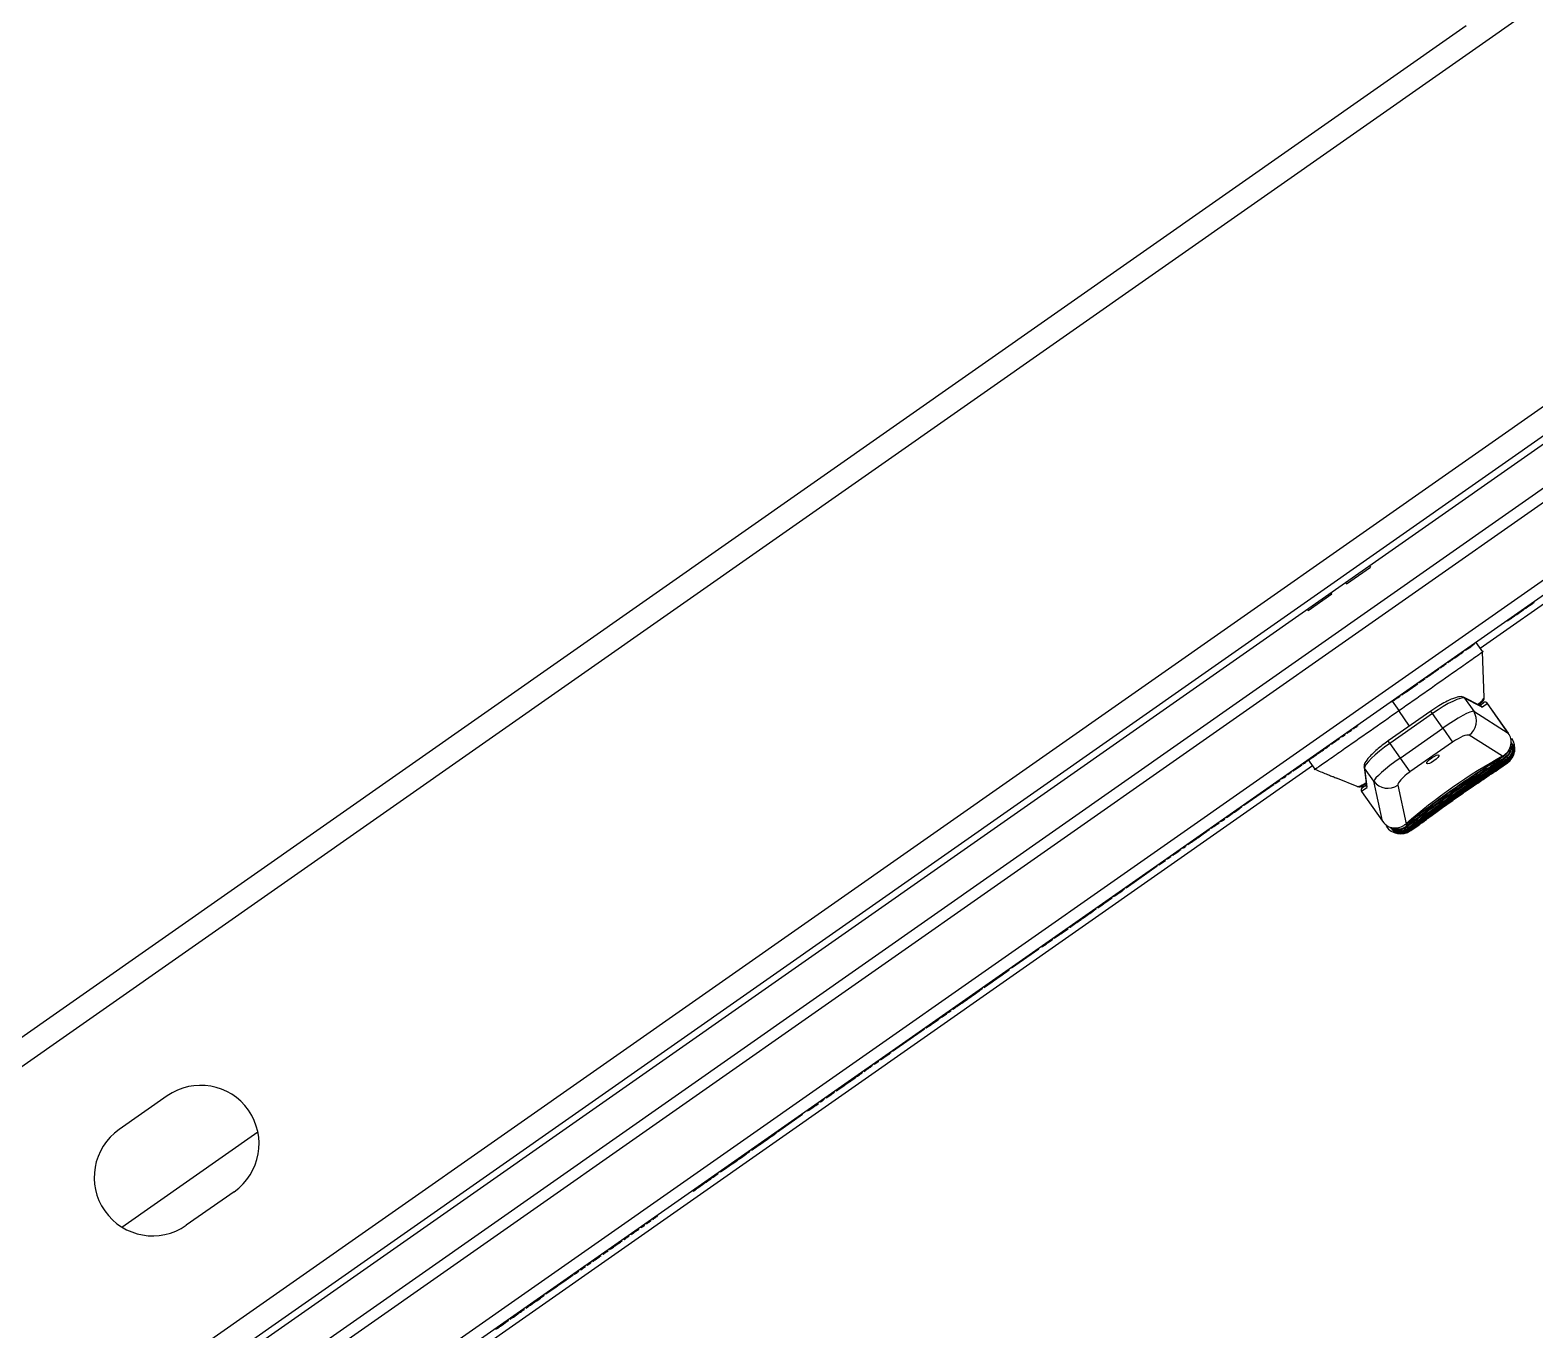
# Model space of a CAD drawing. Header units: millimetres. Extents: x 152904052 to 153933663, y 538271515 to 539240469.
# Drawn here: x 153340703.3 to 153340960.7, y 538937381.4 to 538937603.6 of the extents above; entities that cross this region are included whole.
import ezdxf

# ---------------------------------------------------------------- set-up
doc = ezdxf.new("R2010")
doc.units = ezdxf.units.MM
doc.layers.add('POWR', color=5, linetype='Continuous')

msp = doc.modelspace()

# ---------------------------------------------------------------- linework, layer by layer
at = {"layer": 'POWR', "color": 7}
for p, q in [((153340072.6, 538936985.83), (153341868.18, 538938243.11)), ((153340122.38, 538936951.35), (153341883.55, 538938184.54)), ((153340124.73, 538936947.99), (153341885.91, 538938181.18)), ((153340099.73, 538937009.84), (153340948.87, 538937604.41)), ((153340113.14, 538936930.91), (153341004.86, 538937555.29)), ((153340114.29, 538936929.27), (153341006.01, 538937553.66)), ((153341014.47, 538937546.28), (153340118.32, 538936918.79)), ((153340979.38, 538937544.96), (153340129.51, 538936949.88)), ((153341013.96, 538937543.35), (153340121.25, 538936918.27)), ((153340995.02, 538937528.56), (153340951.28, 538937497.93)), ((153340928.41, 538937508.97), (153340932.51, 538937511.84)), ((153340932.36, 538937512.04), (153340932.51, 538937511.84)), ((153340928.27, 538937509.17), (153340928.41, 538937508.97)), ((153340921.86, 538937504.38), (153340925.95, 538937507.25)), ((153340925.95, 538937507.25), (153340925.81, 538937507.45)), ((153340921.86, 538937504.38), (153340921.71, 538937504.58)), ((153340955.92, 538937502.6), (153340955.87, 538937502.68)), ((153340948.52, 538937497.41), (153340948.46, 538937497.49)), ((153340950.32, 538937498.67), (153340950.27, 538937498.76)), ((153340950.56, 538937498.96), (153340951.7, 538937497.32)), ((153340951.97, 538937489.52), (153340951.7, 538937497.32)), ((153340943.18, 538937493.67), (153340943.12, 538937493.76)), ((153340944.24, 538937494.41), (153340944.18, 538937494.49)), ((153340944.24, 538937494.4), (153340944.24, 538937494.41)), ((153340940.91, 538937492.08), (153340940.85, 538937492.16)), ((153340942.87, 538937487.21), (153340935.55, 538937482.09)), ((153340936.22, 538937488.92), (153340937.37, 538937487.28)), ((153340939.21, 538937484.65), (153340937.37, 538937487.28)), ((153340943.15, 538937486.81), (153340942.87, 538937487.21)), ((153340951.34, 538937488.08), (153340948.43, 538937489.58)), ((153340948.61, 538937489.42), (153340950.18, 538937487.17)), ((153340951.52, 538937487.92), (153340948.61, 538937489.42)), ((153340950.18, 538937487.17), (153340956.1, 538937483.45)), ((153340951.18, 538937488.16), (153340951.86, 538937488.64)), ((153340951.35, 538937488.07), (153340951.34, 538937488.08)), ((153340952.55, 538937488.52), (153340951.67, 538937487.9)), ((153340956.1, 538937483.45), (153340952.55, 538937488.52)), ((153340952.56, 538937488.52), (153340952.55, 538937488.52)), ((153340956.11, 538937483.45), (153340952.56, 538937488.52)), ((153340943.15, 538937486.81), (153340935.84, 538937481.69)), ((153340944.91, 538937484.29), (153340943.15, 538937486.81)), ((153340928.23, 538937483.2), (153340928.17, 538937483.29)), ((153340935.84, 538937481.69), (153340935.55, 538937482.09)), ((153340937.6, 538937479.17), (153340944.91, 538937484.29)), ((153340946.58, 538937481.91), (153340939.27, 538937476.79)), ((153340944.91, 538937484.29), (153340946.58, 538937481.91)), ((153340955.11, 538937479.49), (153340949.41, 538937483.07)), ((153340956.11, 538937483.45), (153340956.1, 538937483.45)), ((153340923.29, 538937479.75), (153340923.24, 538937479.83)), ((153340925.57, 538937481.34), (153340925.51, 538937481.42)), ((153340935.84, 538937481.69), (153340937.6, 538937479.17)), ((153340956.94, 538937479.93), (153340956.95, 538937479.95)), ((153340922.61, 538937477.86), (153340690.34, 538937315.22)), ((153340921.02, 538937478.16), (153340920.96, 538937478.24)), ((153340921.89, 538937478.88), (153340923.03, 538937477.25)), ((153340931.43, 538937477.68), (153340931.84, 538937474.43)), ((153340933.1, 538937475.2), (153340931.52, 538937477.46)), ((153340931.52, 538937477.46), (153340931.93, 538937474.21)), ((153340937.6, 538937479.17), (153340939.27, 538937476.79)), ((153340954.5, 538937477.34), (153340955.95, 538937478.35)), ((153340955.45, 538937479.07), (153340955.38, 538937479.18)), ((153340955.67, 538937478.76), (153340955.61, 538937478.84)), ((153340955.82, 538937478.54), (153340955.79, 538937478.59)), ((153340955.95, 538937478.35), (153340955.9, 538937478.43)), ((153340916.06, 538937474.68), (153340910.87, 538937471.05)), ((153340930.27, 538937474.33), (153340926.88, 538937475.69)), ((153340931.14, 538937474.13), (153340931.82, 538937474.61)), ((153340931.84, 538937474.42), (153340931.84, 538937474.43)), ((153340934.57, 538937468.37), (153340933.1, 538937475.2)), ((153340937.21, 538937474.53), (153340938.63, 538937467.94)), ((153340931.01, 538937473.44), (153340934.56, 538937468.37)), ((153340931.02, 538937473.44), (153340931.01, 538937473.44)), ((153340931.9, 538937474.06), (153340931.02, 538937473.44)), ((153340931.02, 538937473.44), (153340934.57, 538937468.37)), ((153340910.55, 538937470.82), (153340910.49, 538937470.91)), ((153340904.98, 538937466.92), (153340904.92, 538937467.01)), ((153340906.68, 538937468.11), (153340906.62, 538937468.19)), ((153340907.64, 538937468.79), (153340907.58, 538937468.87)), ((153340934.57, 538937468.37), (153340934.56, 538937468.37)), ((153340938.83, 538937467.59), (153340938.91, 538937467.48)), ((153340939.06, 538937467.25), (153340939.12, 538937467.17)), ((153340939.24, 538937467), (153340939.27, 538937466.96)), ((153340939.35, 538937466.85), (153340939.41, 538937466.77)), ((153340939.41, 538937466.77), (153340940.85, 538937467.78)), ((153340902.35, 538937465.08), (153340902.29, 538937465.17)), ((153340903.41, 538937465.82), (153340903.35, 538937465.91)), ((153340897.77, 538937461.88), (153340897.71, 538937461.96)), ((153340898.74, 538937462.55), (153340898.68, 538937462.64)), ((153340896.05, 538937460.67), (153340890.73, 538937456.95)), ((153340896.32, 538937460.86), (153340896.27, 538937460.95)), ((153340890.49, 538937456.78), (153340890.43, 538937456.86)), ((153340888.33, 538937455.26), (153340888.27, 538937455.35)), ((153340883.34, 538937451.78), (153340883.29, 538937451.86)), ((153340885.62, 538937453.37), (153340885.56, 538937453.45)), ((153340875.83, 538937446.51), (153340871.12, 538937443.22)), ((153340875.83, 538937446.51), (153340875.77, 538937446.59)), ((153340870.78, 538937442.98), (153340870.72, 538937443.06)), ((153340866.18, 538937439.75), (153340866.12, 538937439.84)), ((153340863.63, 538937437.97), (153340863.58, 538937438.06)), ((153340856.29, 538937432.83), (153340850.81, 538937428.99)), ((153340850.55, 538937428.81), (153340850.49, 538937428.89)), ((153340845.68, 538937425.4), (153340845.62, 538937425.49)), ((153340847.38, 538937426.59), (153340847.32, 538937426.67)), ((153340848.44, 538937427.33), (153340848.38, 538937427.42)), ((153340843.41, 538937423.81), (153340843.35, 538937423.89)), ((153340726.73, 538937421.4), (153340718.54, 538937415.67)), ((153340841.13, 538937422.22), (153340841.08, 538937422.3)), ((153340835.39, 538937418.2), (153340831.15, 538937415.23)), ((153340835.39, 538937418.2), (153340835.33, 538937418.28)), ((153340718.99, 538937398.98), (153340742.25, 538937415.27)), ((153340831, 538937415.13), (153340830.95, 538937415.21)), ((153340823.86, 538937410.12), (153340823.8, 538937410.21)), ((153340826.4, 538937411.9), (153340826.34, 538937411.99)), ((153340738.2, 538937405.02), (153340730.01, 538937399.28)), ((153340816.72, 538937405.12), (153340816.66, 538937405.2)), ((153340809.52, 538937400.08), (153340809.46, 538937400.16)), ((153340810.62, 538937400.86), (153340810.57, 538937400.94)), ((153340805.75, 538937397.45), (153340805.7, 538937397.53)), ((153340808.42, 538937399.31), (153340808.36, 538937399.39)), ((153340803.48, 538937395.85), (153340803.42, 538937395.94)), ((153340794.6, 538937389.64), (153340794.54, 538937389.72)), ((153340796.19, 538937390.75), (153340794.6, 538937389.64)), ((153340797.44, 538937391.62), (153340797.38, 538937391.71)), ((153340791.23, 538937387.28), (153340791.17, 538937387.36)), ((153340787.84, 538937384.9), (153340787.79, 538937384.99)), ((153340782.91, 538937381.45), (153340782.85, 538937381.53)), ((153340784.09, 538937382.27), (153340784.03, 538937382.36)), ((153340785.14, 538937383.01), (153340785.08, 538937383.1))]:
    msp.add_line(p, q, dxfattribs=at)
at = {"layer": 'POWR', "color": 7, "flags": 128}
msp.add_lwpolyline([(153340956.87, 538937480.06), (153340956.91, 538937480.04), (153340956.94, 538937480.01), (153340956.97, 538937479.99), (153340957, 538937479.96), (153340957.01, 538937479.94), (153340957.02, 538937479.91), (153340957.03, 538937479.89), (153340957.03, 538937479.87)], dxfattribs=at)
at = {"layer": 'POWR', "color": 7}
for centre, radius, start, end in [((153340948.21, 538937489.16), 0.478, 33.7503, 62.6971), ((153340947.63, 538937485.53), 3.04, 305.9813, 32.6058), ((153340951.26, 538937487.61), 0.501, 34.9493, 88.1583), ((153340951.12, 538937487.65), 0.478, 33.7519, 61.4607), ((153340952.15, 538937488.23), 0.5, 35, 125), ((153340952.14, 538937488.23), 0.499, 34.8431, 124.8422), ((153340954.23, 538937480.81), 3, 305, 35), ((153340955.01, 538937479.24), 0.368, 349.6788, 40.542), ((153340956.44, 538937480.86), 0.264, 30.7039, 81.8639), ((153340956.64, 538937480.45), 0.238, 20.7146, 78.6181), ((153340956.55, 538937481.47), 0.3, 304.7968, 2.1446), ((153340956.62, 538937481.35), 0.3, 304.8181, 1.6827), ((153340956.77, 538937480.12), 0.22, 9.7435, 74.3896), ((153340956.79, 538937481.02), 0.299, 326.5957, 0.0839), ((153340931.9, 538937477.74), 0.478, 187.3029, 216.2497), ((153340955.29, 538937478.93), 0.332, 344.0835, 41.999), ((153340955.61, 538937478.69), 0.203, 330.0014, 26.7177), ((153340932.31, 538937474.34), 0.501, 161.8417, 215.0507), ((153340932.32, 538937474.49), 0.478, 188.5393, 216.2481), ((153340935.51, 538937477.05), 3.04, 217.3942, 304.0187), ((153340931.42, 538937473.72), 0.5, 125, 215), ((153340931.42, 538937473.72), 0.499, 125.1578, 215.1569), ((153340937.68, 538937469.22), 3, 215, 305), ((153340936.05, 538937467.53), 0.3, 246.8184, 305.2572), ((153340936.27, 538937467.27), 0.3, 247.8554, 305.2032), ((153340936.36, 538937467.17), 0.3, 248.3173, 305.1819), ((153340936.61, 538937466.89), 0.299, 249.9211, 286.4612), ((153340936.88, 538937467.17), 0.264, 168.1361, 219.2961), ((153340937.2, 538937466.84), 0.238, 171.3819, 229.2854), ((153340937.47, 538937466.6), 0.22, 175.6104, 240.2565), ((153340938.89, 538937467.95), 0.368, 209.458, 260.3211), ((153340939.09, 538937467.58), 0.332, 208.001, 265.9165), ((153340939.21, 538937467.2), 0.203, 223.2823, 279.9986), ((153340937.66, 538937466.42), 0.148, 193.722, 252.7075), ((153340732.47, 538937413.21), 10, 305, 125), ((153340724.27, 538937407.47), 10, 125, 305)]:
    msp.add_arc(centre, radius, start, end, dxfattribs=at)
for centre, major_axis, ratio, start_param, end_param in [((153340943.78, 538937485.9), (-4.91, -3.44), 0.183333, 3.246312, 4.712389), ((153340945.34, 538937483.68), (-4.91, -3.44), 0.124664, 3.246312, 4.712389), ((153340948.51, 538937492.4), (3.15, -4.51), 0.105104, 6.08579, 6.283185), ((153340947.01, 538937481.29), (-2.46, -1.72), 0.249328, 3.246312, 4.712389), ((153340936.47, 538937480.78), (-4.91, -3.44), 0.183333, 4.712389, 6.178466), ((153340950.22, 538937468.93), (-20.89, -14.63), 0.249328, 4.306744, 5.118034), ((153340938.03, 538937478.56), (-4.91, -3.44), 0.124664, 4.712389, 6.178466), ((153340939.7, 538937476.17), (-2.46, -1.72), 0.249328, 4.712389, 6.178466), ((153340928.75, 538937478.56), (3.15, -4.51), 0.105104, 0, 0.197396)]:
    msp.add_ellipse(centre, major_axis=major_axis, ratio=ratio, start_param=start_param, end_param=end_param, dxfattribs=at)
msp.add_ellipse((153340943.2, 538937478.95), major_axis=(-1.02, -0.72), ratio=0.249328, dxfattribs=at)
for points, knots in [([(153340955.92, 538937502.6), (153340955.95, 538937502.61), (153340955.99, 538937502.65), (153340956.42, 538937502.94), (153340957.09, 538937503.41), (153340958.1, 538937504.12), (153340959.32, 538937504.97), (153340960.16, 538937505.56), (153340960.51, 538937505.81)], [0, 0, 0, 0, 0.192912, 0.360912, 0.512245, 0.657045, 0.85813, 1, 1, 1, 1]), ([(153340937.37, 538937487.28), (153340940.64, 538937489.58), (153340944.32, 538937492.15), (153340948.4, 538937495.01), (153340949.63, 538937495.87), (153340950.69, 538937496.61), (153340951.54, 538937497.21), (153340951.75, 538937497.36), (153340951.69, 538937497.31), (153340951.85, 538937497.43), (153340951.78, 538937497.37), (153340951.7, 538937497.32)], [0, 0, 0, 0, 0.12506, 0.140693, 0.156235, 0.171776, 0.187317, 0.207953, 0.228796, 0.24964, 1, 1, 1, 1]), ([(153340945.74, 538937495.47), (153340946.29, 538937495.85), (153340947.33, 538937496.58), (153340948.29, 538937497.25), (153340948.45, 538937497.36), (153340948.52, 538937497.41)], [0, 0, 0, 0, 0.367047, 0.694904, 1, 1, 1, 1]), ([(153340948.81, 538937497.61), (153340949.22, 538937497.9), (153340950.06, 538937498.49), (153340950.24, 538937498.61), (153340950.32, 538937498.67)], [0, 0, 0, 0, 0.489517, 1, 1, 1, 1]), ([(153340944.52, 538937494.61), (153340944.67, 538937494.71), (153340945.01, 538937494.96), (153340945.35, 538937495.2), (153340945.42, 538937495.24), (153340945.45, 538937495.26)], [0, 0, 0, 0, 0.2629075, 0.6443136, 1, 1, 1, 1]), ([(153340940.91, 538937492.08), (153340940.92, 538937492.09), (153340940.93, 538937492.1), (153340941.07, 538937492.19), (153340941.28, 538937492.34), (153340941.55, 538937492.53), (153340941.76, 538937492.68), (153340941.86, 538937492.75)], [0, 0, 0, 0, 0.24327, 0.458274, 0.654298, 0.84222, 1, 1, 1, 1]), ([(153340942.14, 538937492.95), (153340942.14, 538937492.95), (153340942.14, 538937492.95), (153340942.23, 538937493.01), (153340942.42, 538937493.14), (153340942.66, 538937493.31), (153340942.92, 538937493.49), (153340943.09, 538937493.61), (153340943.18, 538937493.67)], [0, 0, 0, 0, 0.0508933, 0.2518408, 0.4330083, 0.5979049, 0.7828544, 1, 1, 1, 1]), ([(153340943.18, 538937493.67), (153340943.34, 538937493.79), (153340943.67, 538937494.01), (153340943.98, 538937494.24), (153340944.19, 538937494.38), (153340944.22, 538937494.4), (153340944.24, 538937494.41)], [0, 0, 0, 0, 0.279221, 0.569595, 0.792219, 1, 1, 1, 1]), ([(153340936.12, 538937488.73), (153340936.12, 538937488.73), (153340936.12, 538937488.73), (153340936.62, 538937489.08), (153340937.36, 538937489.6), (153340937.62, 538937489.78)], [0, 0, 0, 0, 0.3124174, 0.7626894, 1, 1, 1, 1]), ([(153340937.9, 538937489.98), (153340937.9, 538937489.98), (153340937.9, 538937489.97), (153340938.39, 538937490.32), (153340939.32, 538937490.97), (153340940.15, 538937491.55), (153340940.58, 538937491.85), (153340940.62, 538937491.88)], [0, 0, 0, 0, 0.19194, 0.478727, 0.737633, 0.972253, 1, 1, 1, 1]), ([(153340948.44, 538937489.58), (153340948.31, 538937489.62), (153340947.97, 538937489.73), (153340947.26, 538937489.57), (153340946.34, 538937489.23), (153340945.36, 538937488.76), (153340944.17, 538937488.09), (153340943.31, 538937487.51), (153340942.87, 538937487.21)], [0, 0, 0, 0, 0.136399, 0.35062, 0.486259, 0.639988, 0.811317, 1, 1, 1, 1]), ([(153340923.03, 538937477.25), (153340922.96, 538937477.19), (153340922.88, 538937477.14), (153340923.05, 538937477.26), (153340922.98, 538937477.21), (153340923.2, 538937477.36), (153340924.05, 538937477.96), (153340925.11, 538937478.7), (153340926.34, 538937479.56), (153340930.42, 538937482.42), (153340934.1, 538937484.99), (153340937.37, 538937487.28)], [0, 0, 0, 0, 0.7503603, 0.7712036, 0.792047, 0.8126829, 0.8282242, 0.8437654, 0.8593074, 0.87494, 1, 1, 1, 1]), ([(153340950.85, 538937488.33), (153340951.15, 538937488.56), (153340951.8, 538937489.07), (153340951.91, 538937489.36), (153340951.97, 538937489.52)], [0, 0, 0, 0, 0.460595, 1, 1, 1, 1]), ([(153340951.55, 538937488.67), (153340951.55, 538937488.67), (153340951.54, 538937488.66), (153340951.66, 538937488.74), (153340951.4, 538937488.56), (153340951, 538937488.28), (153340950.98, 538937488.27)], [0, 0, 0, 0, 0.076031, 0.684272, 0.984473, 1, 1, 1, 1]), ([(153340951.55, 538937488.67), (153340951.61, 538937488.72), (153340951.74, 538937488.82), (153340951.88, 538937489.04), (153340951.96, 538937489.27), (153340951.97, 538937489.44), (153340951.97, 538937489.52)], [0, 0, 0, 0, 0.246097, 0.5, 0.753903, 1, 1, 1, 1]), ([(153340929.62, 538937484.18), (153340929.76, 538937484.27), (153340930.3, 538937484.66), (153340930.38, 538937484.71), (153340930.44, 538937484.75)], [0, 0, 0, 0, 0.248164, 1, 1, 1, 1]), ([(153340925.85, 538937481.54), (153340926.03, 538937481.66), (153340926.56, 538937482.03), (153340927.09, 538937482.41), (153340927.21, 538937482.49), (153340927.26, 538937482.53)], [0, 0, 0, 0, 0.196019, 0.608424, 1, 1, 1, 1]), ([(153340927.55, 538937482.73), (153340927.69, 538937482.83), (153340928.12, 538937483.13), (153340928.18, 538937483.17), (153340928.23, 538937483.2)], [0, 0, 0, 0, 0.322226, 1, 1, 1, 1]), ([(153340928.52, 538937483.41), (153340928.68, 538937483.52), (153340929.2, 538937483.88), (153340929.28, 538937483.94), (153340929.33, 538937483.98)], [0, 0, 0, 0, 0.315009, 1, 1, 1, 1]), ([(153340935.55, 538937482.09), (153340935.21, 538937481.85), (153340934.55, 538937481.37), (153340933.38, 538937480.42), (153340932.27, 538937479.35), (153340931.5, 538937478.33), (153340931.45, 538937477.88), (153340931.43, 538937477.67)], [0, 0, 0, 0, 0.148366, 0.289904, 0.552429, 0.78964, 1, 1, 1, 1]), ([(153340955.11, 538937479.49), (153340955.46, 538937479.74), (153340956.14, 538937480.25), (153340956.62, 538937481.36), (153340956.62, 538937482.51), (153340956.27, 538937483.13), (153340956.1, 538937483.45)], [0, 0, 0, 0, 0.280267, 0.560119, 0.77999, 1, 1, 1, 1]), ([(153340921.02, 538937478.16), (153340921.04, 538937478.17), (153340921.07, 538937478.19), (153340921.37, 538937478.4), (153340921.8, 538937478.7), (153340922.28, 538937479.04), (153340922.79, 538937479.39), (153340923.12, 538937479.62), (153340923.29, 538937479.75)], [0, 0, 0, 0, 0.203822, 0.38104, 0.547981, 0.683805, 0.832176, 1, 1, 1, 1]), ([(153340923.29, 538937479.75), (153340923.64, 538937479.99), (153340924.34, 538937480.48), (153340925.03, 538937480.96), (153340925.48, 538937481.28), (153340925.54, 538937481.32), (153340925.57, 538937481.34)], [0, 0, 0, 0, 0.277132, 0.564991, 0.788001, 1, 1, 1, 1]), ([(153340938.57, 538937467.77), (153340940.05, 538937468.91), (153340943, 538937471.19), (153340947.46, 538937474.37), (153340951.6, 538937477.15), (153340954.06, 538937478.7), (153340955.29, 538937479.48)], [0, 0, 0, 0, 0.280656, 0.560317, 0.780051, 1, 1, 1, 1]), ([(153340938.63, 538937467.87), (153340940.09, 538937469.01), (153340943.01, 538937471.28), (153340947.4, 538937474.41), (153340951.5, 538937477.16), (153340953.95, 538937478.69), (153340955.18, 538937479.46)], [0, 0, 0, 0, 0.279884, 0.560494, 0.779839, 1, 1, 1, 1]), ([(153340955.29, 538937479.48), (153340955.6, 538937479.72), (153340956.16, 538937480.16), (153340956.38, 538937480.83), (153340956.48, 538937481.13)], [0, 0, 0, 0, 0.560102, 1, 1, 1, 1]), ([(153340956.67, 538937481), (153340956.52, 538937480.59), (153340956.27, 538937479.85), (153340955.65, 538937479.38), (153340955.38, 538937479.18)], [0, 0, 0, 0, 0.558805, 1, 1, 1, 1]), ([(153340955.45, 538937479.07), (153340955.75, 538937479.3), (153340956.29, 538937479.71), (153340956.55, 538937480.33), (153340956.66, 538937480.61)], [0, 0, 0, 0, 0.559341, 1, 1, 1, 1]), ([(153340956.86, 538937480.54), (153340956.71, 538937480.16), (153340956.45, 538937479.47), (153340955.87, 538937479.03), (153340955.61, 538937478.84)], [0, 0, 0, 0, 0.559946, 1, 1, 1, 1]), ([(153340955.67, 538937478.76), (153340955.96, 538937478.98), (153340956.47, 538937479.38), (153340956.73, 538937479.97), (153340956.85, 538937480.23)], [0, 0, 0, 0, 0.560851, 1, 1, 1, 1]), ([(153340956.99, 538937480.16), (153340956.84, 538937479.81), (153340956.57, 538937479.18), (153340956.03, 538937478.77), (153340955.79, 538937478.59)], [0, 0, 0, 0, 0.560632, 1, 1, 1, 1]), ([(153340955.82, 538937478.54), (153340956.09, 538937478.76), (153340956.58, 538937479.14), (153340956.84, 538937479.7), (153340956.95, 538937479.95)], [0, 0, 0, 0, 0.558153, 1, 1, 1, 1]), ([(153340957.03, 538937479.87), (153340956.88, 538937479.55), (153340956.61, 538937478.99), (153340956.11, 538937478.6), (153340955.9, 538937478.43)], [0, 0, 0, 0, 0.558034, 1, 1, 1, 1]), ([(153340956.62, 538937481.88), (153340956.63, 538937481.87), (153340956.65, 538937481.83), (153340956.67, 538937481.8), (153340956.68, 538937481.79)], [0, 0, 0, 0, 0.56, 1, 1, 1, 1]), ([(153340956.66, 538937480.61), (153340956.7, 538937480.73), (153340956.77, 538937480.98), (153340956.81, 538937481.27), (153340956.83, 538937481.47), (153340956.85, 538937481.48), (153340956.85, 538937481.48)], [0, 0, 0, 0, 0.280806, 0.560908, 0.780709, 1, 1, 1, 1]), ([(153340956.68, 538937481.79), (153340956.69, 538937481.76), (153340956.7, 538937481.73), (153340956.71, 538937481.6), (153340956.72, 538937481.46), (153340956.71, 538937481.24), (153340956.68, 538937481.08), (153340956.67, 538937481)], [0, 0, 0, 0, 0.249744, 0.375036, 0.500188, 0.74981, 1, 1, 1, 1]), ([(153340956.69, 538937480.69), (153340956.72, 538937480.75), (153340956.78, 538937480.84), (153340956.83, 538937480.97), (153340956.84, 538937481.05), (153340956.83, 538937481.09), (153340956.81, 538937481.11), (153340956.8, 538937481.11), (153340956.79, 538937481.11)], [0, 0, 0, 0, 0.374659, 0.561624, 0.655741, 0.749878, 0.87458, 1, 1, 1, 1]), ([(153340956.85, 538937481.48), (153340956.86, 538937481.46), (153340956.89, 538937481.42), (153340956.91, 538937481.38), (153340956.92, 538937481.36)], [0, 0, 0, 0, 0.56, 1, 1, 1, 1]), ([(153340956.85, 538937480.23), (153340956.89, 538937480.35), (153340956.96, 538937480.59), (153340957.01, 538937480.9), (153340957.02, 538937481.01), (153340957.03, 538937481.06)], [0, 0, 0, 0, 0.36017, 0.71825, 1, 1, 1, 1]), ([(153340956.92, 538937481.36), (153340956.92, 538937481.35), (153340956.93, 538937481.34), (153340956.93, 538937481.27), (153340956.94, 538937481.17), (153340956.94, 538937481.01), (153340956.92, 538937480.78), (153340956.88, 538937480.62), (153340956.86, 538937480.54)], [0, 0, 0, 0, 0.125651, 0.251071, 0.376235, 0.501213, 0.75047, 1, 1, 1, 1]), ([(153340956.91, 538937480.46), (153340956.92, 538937480.48), (153340956.96, 538937480.54), (153340957, 538937480.63), (153340957.01, 538937480.7), (153340957.01, 538937480.74), (153340957.01, 538937480.76), (153340956.99, 538937480.78), (153340956.97, 538937480.78), (153340956.96, 538937480.77)], [0, 0, 0, 0, 0.171196, 0.419391, 0.543584, 0.606184, 0.668896, 0.834743, 1, 1, 1, 1]), ([(153340956.94, 538937479.93), (153340956.99, 538937480.06), (153340957.05, 538937480.23), (153340957.06, 538937480.35), (153340957.06, 538937480.37)], [0, 0, 0, 0, 0.7646615, 1, 1, 1, 1]), ([(153340956.95, 538937479.95), (153340957.03, 538937480.2), (153340957.13, 538937480.54), (153340957.15, 538937480.83), (153340957.16, 538937480.85), (153340957.16, 538937480.86)], [0, 0, 0, 0, 0.558035, 0.7787477, 1, 1, 1, 1]), ([(153340957.09, 538937481.02), (153340957.09, 538937481.01), (153340957.1, 538937481), (153340957.1, 538937480.93), (153340957.1, 538937480.83), (153340957.09, 538937480.65), (153340957.06, 538937480.41), (153340957.01, 538937480.24), (153340956.99, 538937480.16)], [0, 0, 0, 0, 0.124886, 0.250388, 0.375677, 0.500865, 0.750601, 1, 1, 1, 1]), ([(153340957.18, 538937480.61), (153340957.18, 538937480.59), (153340957.18, 538937480.54), (153340957.16, 538937480.37), (153340957.11, 538937480.13), (153340957.05, 538937479.95), (153340957.03, 538937479.87)], [0, 0, 0, 0, 0.083233, 0.266712, 0.633241, 1, 1, 1, 1]), ([(153340957.05, 538937481.11), (153340957.06, 538937481.1), (153340957.07, 538937481.06), (153340957.09, 538937481.03), (153340957.09, 538937481.02)], [0, 0, 0, 0, 0.56, 1, 1, 1, 1]), ([(153340918.42, 538937476.33), (153340918.42, 538937476.33), (153340918.43, 538937476.34), (153340918.67, 538937476.51), (153340919.01, 538937476.75), (153340919.04, 538937476.77)], [0, 0, 0, 0, 0.372675, 0.947787, 1, 1, 1, 1]), ([(153340919.32, 538937476.97), (153340919.35, 538937476.99), (153340919.41, 538937477.03), (153340919.94, 538937477.4), (153340920.48, 538937477.78), (153340920.81, 538937478.01), (153340920.84, 538937478.03)], [0, 0, 0, 0, 0.361483, 0.676351, 0.972907, 1, 1, 1, 1]), ([(153340923.03, 538937477.25), (153340923.37, 538937477.11), (153340924.04, 538937476.84), (153340925, 538937476.45), (153340925.79, 538937476.13), (153340926.31, 538937475.93), (153340926.61, 538937475.8), (153340926.78, 538937475.74), (153340926.84, 538937475.71), (153340926.88, 538937475.69)], [0, 0, 0, 0, 0.1212211, 0.2429205, 0.3712161, 0.5123961, 0.6669653, 0.8310887, 1, 1, 1, 1]), ([(153340955.38, 538937479.18), (153340953.82, 538937478.19), (153340950.71, 538937476.23), (153340946.25, 538937473.16), (153340942.25, 538937470.24), (153340939.97, 538937468.48), (153340938.83, 538937467.59)], [0, 0, 0, 0, 0.279462, 0.559802, 0.778911, 1, 1, 1, 1]), ([(153340938.91, 538937467.48), (153340940.36, 538937468.6), (153340943.27, 538937470.85), (153340947.68, 538937473.99), (153340951.8, 538937476.76), (153340954.23, 538937478.29), (153340955.45, 538937479.07)], [0, 0, 0, 0, 0.279365, 0.559627, 0.778697, 1, 1, 1, 1]), ([(153340955.61, 538937478.84), (153340954.07, 538937477.86), (153340950.99, 538937475.89), (153340946.5, 538937472.8), (153340942.48, 538937469.87), (153340940.21, 538937468.13), (153340939.06, 538937467.25)], [0, 0, 0, 0, 0.279197, 0.55923, 0.778542, 1, 1, 1, 1]), ([(153340939.12, 538937467.17), (153340940.08, 538937467.9), (153340941.99, 538937469.36), (153340945.09, 538937471.64), (153340948.45, 538937474.01), (153340952.06, 538937476.45), (153340954.46, 538937477.98), (153340955.67, 538937478.76)], [0, 0, 0, 0, 0.186481, 0.372718, 0.559433, 0.778886, 1, 1, 1, 1]), ([(153340955.79, 538937478.59), (153340954.79, 538937477.94), (153340952.79, 538937476.65), (153340949.58, 538937474.5), (153340946.17, 538937472.13), (153340942.63, 538937469.56), (153340940.37, 538937467.85), (153340939.24, 538937467)], [0, 0, 0, 0, 0.186493, 0.373204, 0.559469, 0.779702, 1, 1, 1, 1]), ([(153340939.27, 538937466.96), (153340940.24, 538937467.67), (153340942.16, 538937469.11), (153340945.28, 538937471.37), (153340948.64, 538937473.74), (153340952.24, 538937476.19), (153340954.62, 538937477.76), (153340955.82, 538937478.54)], [0, 0, 0, 0, 0.186482, 0.372708, 0.559438, 0.778869, 1, 1, 1, 1]), ([(153340955.9, 538937478.43), (153340954.9, 538937477.77), (153340952.92, 538937476.45), (153340949.73, 538937474.28), (153340946.32, 538937471.91), (153340942.77, 538937469.36), (153340940.49, 538937467.68), (153340939.35, 538937466.85)], [0, 0, 0, 0, 0.18649, 0.373191, 0.559464, 0.77969, 1, 1, 1, 1]), ([(153340940.85, 538937467.78), (153340940.86, 538937467.79), (153340941.13, 538937467.97), (153340942.08, 538937468.67), (153340943.66, 538937469.82), (153340945.56, 538937471.21), (153340947.61, 538937472.66), (153340949.67, 538937474.09), (153340951.62, 538937475.4), (153340953.25, 538937476.49), (153340954.23, 538937477.14), (153340954.49, 538937477.33), (153340954.5, 538937477.34)], [0, 0, 0, 0, 0.003473, 0.127751, 0.25193, 0.375819, 0.499822, 0.624027, 0.748207, 0.872102, 0.996008, 1, 1, 1, 1]), ([(153340916.23, 538937474.8), (153340916.24, 538937474.81), (153340916.25, 538937474.81), (153340916.57, 538937475.04), (153340917.03, 538937475.36), (153340917.04, 538937475.37)], [0, 0, 0, 0, 0.400326, 0.98925, 1, 1, 1, 1]), ([(153340917.32, 538937475.57), (153340917.33, 538937475.57), (153340917.33, 538937475.57), (153340917.64, 538937475.79), (153340918.08, 538937476.1), (153340918.13, 538937476.13)], [0, 0, 0, 0, 0.3714392, 0.9283596, 1, 1, 1, 1]), ([(153340930.27, 538937474.33), (153340930.48, 538937474.33), (153340930.78, 538937474.33), (153340931.55, 538937474.84), (153340931.77, 538937474.99)], [0, 0, 0, 0, 0.702256, 1, 1, 1, 1]), ([(153340931.79, 538937474.83), (153340931.77, 538937474.82), (153340931.37, 538937474.54), (153340931.11, 538937474.36), (153340931.22, 538937474.44), (153340931.22, 538937474.43), (153340931.22, 538937474.43)], [0, 0, 0, 0, 0.015527, 0.315728, 0.923969, 1, 1, 1, 1]), ([(153340907.93, 538937468.99), (153340908.27, 538937469.23), (153340909.22, 538937469.89), (153340910.26, 538937470.62), (153340910.45, 538937470.76), (153340910.55, 538937470.82)], [0, 0, 0, 0, 0.218371, 0.615957, 1, 1, 1, 1]), ([(153340902.71, 538937465.33), (153340903.05, 538937465.57), (153340903.75, 538937466.06), (153340904.44, 538937466.55), (153340904.89, 538937466.86), (153340904.95, 538937466.9), (153340904.98, 538937466.92)], [0, 0, 0, 0, 0.275754, 0.56072, 0.783725, 1, 1, 1, 1]), ([(153340905.27, 538937467.13), (153340905.44, 538937467.25), (153340905.97, 538937467.62), (153340906.51, 538937467.99), (153340906.62, 538937468.07), (153340906.68, 538937468.11)], [0, 0, 0, 0, 0.192889, 0.60287, 1, 1, 1, 1]), ([(153340906.96, 538937468.31), (153340907.1, 538937468.41), (153340907.54, 538937468.71), (153340907.6, 538937468.76), (153340907.64, 538937468.79)], [0, 0, 0, 0, 0.31786, 1, 1, 1, 1]), ([(153340934.57, 538937468.37), (153340934.88, 538937468.03), (153340935.5, 538937467.37), (153340936.74, 538937467.15), (153340937.8, 538937467.37), (153340938.35, 538937467.75), (153340938.63, 538937467.94)], [0, 0, 0, 0, 0.279785, 0.559857, 0.779728, 1, 1, 1, 1]), ([(153340935.93, 538937467.26), (153340935.92, 538937467.28), (153340935.89, 538937467.3), (153340935.87, 538937467.33), (153340935.86, 538937467.35)], [0, 0, 0, 0, 0.5599998, 1, 1, 1, 1]), ([(153340936.67, 538937467), (153340936.59, 538937467.01), (153340936.43, 538937467.04), (153340936.23, 538937467.11), (153340936.09, 538937467.17), (153340935.98, 538937467.22), (153340935.95, 538937467.24), (153340935.93, 538937467.26)], [0, 0, 0, 0, 0.251028, 0.501181, 0.626243, 0.751403, 1, 1, 1, 1]), ([(153340936.16, 538937466.99), (153340936.17, 538937466.99), (153340936.2, 538937467), (153340936.52, 538937466.91), (153340936.85, 538937466.89), (153340937.04, 538937466.87)], [0, 0, 0, 0, 0.279424, 0.560243, 1, 1, 1, 1]), ([(153340936.25, 538937466.89), (153340936.23, 538937466.91), (153340936.2, 538937466.94), (153340936.17, 538937466.98), (153340936.16, 538937466.99)], [0, 0, 0, 0, 0.56, 1, 1, 1, 1]), ([(153340936.22, 538937467.29), (153340936.22, 538937467.28), (153340936.21, 538937467.27), (153340936.23, 538937467.24), (153340936.27, 538937467.22), (153340936.37, 538937467.2), (153340936.49, 538937467.2), (153340936.58, 538937467.21), (153340936.62, 538937467.22)], [0, 0, 0, 0, 0.125083, 0.250612, 0.375716, 0.501101, 0.749517, 1, 1, 1, 1]), ([(153340937.04, 538937466.66), (153340936.96, 538937466.67), (153340936.79, 538937466.69), (153340936.57, 538937466.75), (153340936.42, 538937466.8), (153340936.33, 538937466.84), (153340936.27, 538937466.87), (153340936.25, 538937466.88), (153340936.25, 538937466.89)], [0, 0, 0, 0, 0.250691, 0.499738, 0.624633, 0.749644, 0.875011, 1, 1, 1, 1]), ([(153340936.51, 538937466.61), (153340936.5, 538937466.62), (153340936.47, 538937466.64), (153340936.45, 538937466.67), (153340936.44, 538937466.68)], [0, 0, 0, 0, 0.5599996, 1, 1, 1, 1]), ([(153340937.36, 538937466.41), (153340937.27, 538937466.42), (153340937.1, 538937466.43), (153340936.86, 538937466.48), (153340936.69, 538937466.53), (153340936.59, 538937466.57), (153340936.53, 538937466.6), (153340936.51, 538937466.6), (153340936.51, 538937466.61)], [0, 0, 0, 0, 0.249575, 0.499234, 0.624577, 0.749541, 0.874797, 1, 1, 1, 1]), ([(153340936.53, 538937466.92), (153340936.53, 538937466.92), (153340936.52, 538937466.9), (153340936.53, 538937466.88), (153340936.57, 538937466.85), (153340936.64, 538937466.84), (153340936.79, 538937466.84), (153340936.89, 538937466.86), (153340936.96, 538937466.87)], [0, 0, 0, 0, 0.125209, 0.250655, 0.344867, 0.439084, 0.625539, 1, 1, 1, 1]), ([(153340936.52, 538937466.67), (153340936.6, 538937466.65), (153340936.8, 538937466.6), (153340937.13, 538937466.58), (153340937.34, 538937466.57)], [0, 0, 0, 0, 0.389876, 1, 1, 1, 1]), ([(153340936.63, 538937466.49), (153340936.65, 538937466.49), (153340936.69, 538937466.48), (153340937.03, 538937466.4), (153340937.36, 538937466.38), (153340937.56, 538937466.37)], [0, 0, 0, 0, 0.279849, 0.560767, 1, 1, 1, 1]), ([(153340938.83, 538937467.59), (153340938.46, 538937467.36), (153340937.79, 538937466.95), (153340937.02, 538937466.99), (153340936.67, 538937467)], [0, 0, 0, 0, 0.559592, 1, 1, 1, 1]), ([(153340936.91, 538937466.49), (153340936.91, 538937466.49), (153340936.91, 538937466.48), (153340936.97, 538937466.46), (153340937.16, 538937466.4), (153340937.43, 538937466.39), (153340937.59, 538937466.38)], [0, 0, 0, 0, 0.02102, 0.134539, 0.478024, 1, 1, 1, 1]), ([(153340937.04, 538937466.87), (153340937.42, 538937466.9), (153340938.1, 538937466.94), (153340938.66, 538937467.32), (153340938.91, 538937467.48)], [0, 0, 0, 0, 0.559285, 1, 1, 1, 1]), ([(153340939.06, 538937467.25), (153340938.72, 538937467.04), (153340938.09, 538937466.66), (153340937.36, 538937466.66), (153340937.04, 538937466.66)], [0, 0, 0, 0, 0.5600096, 1, 1, 1, 1]), ([(153340937.34, 538937466.57), (153340937.7, 538937466.6), (153340938.35, 538937466.66), (153340938.89, 538937467.01), (153340939.12, 538937467.17)], [0, 0, 0, 0, 0.56076, 1, 1, 1, 1]), ([(153340939.24, 538937467), (153340938.92, 538937466.8), (153340938.33, 538937466.45), (153340937.65, 538937466.42), (153340937.36, 538937466.41)], [0, 0, 0, 0, 0.560688, 1, 1, 1, 1]), ([(153340937.56, 538937466.37), (153340937.9, 538937466.41), (153340938.52, 538937466.47), (153340939.04, 538937466.81), (153340939.27, 538937466.96)], [0, 0, 0, 0, 0.558139, 1, 1, 1, 1]), ([(153340939.35, 538937466.85), (153340939.05, 538937466.67), (153340938.51, 538937466.34), (153340937.89, 538937466.3), (153340937.61, 538937466.28)], [0, 0, 0, 0, 0.558032, 1, 1, 1, 1]), ([(153340900.43, 538937463.74), (153340900.45, 538937463.75), (153340900.49, 538937463.78), (153340900.72, 538937463.94), (153340900.95, 538937464.11), (153340901.03, 538937464.16)], [0, 0, 0, 0, 0.436374, 0.82486, 1, 1, 1, 1]), ([(153340901.31, 538937464.36), (153340901.31, 538937464.36), (153340901.32, 538937464.36), (153340901.41, 538937464.42), (153340901.58, 538937464.55), (153340901.82, 538937464.71), (153340902.08, 538937464.89), (153340902.26, 538937465.02), (153340902.35, 538937465.08)], [0, 0, 0, 0, 0.051902, 0.258252, 0.449306, 0.618763, 0.79889, 1, 1, 1, 1]), ([(153340902.35, 538937465.08), (153340902.51, 538937465.2), (153340902.83, 538937465.42), (153340903.16, 538937465.65), (153340903.37, 538937465.79), (153340903.39, 538937465.81), (153340903.41, 538937465.82)], [0, 0, 0, 0, 0.275921, 0.560742, 0.783615, 1, 1, 1, 1]), ([(153340937.61, 538937466.28), (153340937.52, 538937466.28), (153340937.34, 538937466.28), (153340937.09, 538937466.32), (153340936.96, 538937466.35), (153340936.92, 538937466.37)], [0, 0, 0, 0, 0.3996, 0.799314, 1, 1, 1, 1]), ([(153340896.35, 538937460.88), (153340896.35, 538937460.88), (153340896.35, 538937460.88), (153340896.78, 538937461.18), (153340897.36, 538937461.59), (153340897.48, 538937461.68)], [0, 0, 0, 0, 0.344388, 0.860788, 1, 1, 1, 1]), ([(153340897.77, 538937461.88), (153340897.8, 538937461.9), (153340897.84, 538937461.93), (153340898.28, 538937462.23), (153340898.45, 538937462.35)], [0, 0, 0, 0, 0.599941, 1, 1, 1, 1]), ([(153340898.74, 538937462.55), (153340898.77, 538937462.58), (153340898.83, 538937462.62), (153340899.33, 538937462.97), (153340899.88, 538937463.36), (153340900.15, 538937463.54)], [0, 0, 0, 0, 0.368878, 0.697816, 1, 1, 1, 1]), ([(153340888.61, 538937455.46), (153340888.69, 538937455.52), (153340889.37, 538937455.99), (153340890.19, 538937456.57), (153340890.39, 538937456.71), (153340890.49, 538937456.78)], [0, 0, 0, 0, 0.059815, 0.533636, 1, 1, 1, 1]), ([(153340885.9, 538937453.57), (153340886.36, 538937453.89), (153340887.28, 538937454.53), (153340888.13, 538937455.12), (153340888.26, 538937455.22), (153340888.33, 538937455.26)], [0, 0, 0, 0, 0.32564, 0.665263, 1, 1, 1, 1]), ([(153340881.1, 538937450.2), (153340881.1, 538937450.21), (153340881.1, 538937450.21), (153340881.31, 538937450.35), (153340881.7, 538937450.62), (153340882.19, 538937450.97), (153340882.76, 538937451.36), (153340883.14, 538937451.63), (153340883.34, 538937451.78)], [0, 0, 0, 0, 0.099931, 0.297137, 0.482001, 0.644907, 0.814694, 1, 1, 1, 1]), ([(153340883.34, 538937451.78), (153340883.69, 538937452.02), (153340884.38, 538937452.5), (153340885.08, 538937452.99), (153340885.53, 538937453.31), (153340885.59, 538937453.35), (153340885.62, 538937453.37)], [0, 0, 0, 0, 0.27511, 0.557358, 0.780093, 1, 1, 1, 1]), ([(153340878.42, 538937448.33), (153340878.42, 538937448.33), (153340878.42, 538937448.33), (153340878.89, 538937448.66), (153340879.72, 538937449.24), (153340880.47, 538937449.76), (153340880.81, 538937450)], [0, 0, 0, 0, 0.185336, 0.481365, 0.759128, 1, 1, 1, 1]), ([(153340876.28, 538937446.83), (153340876.28, 538937446.83), (153340876.28, 538937446.83), (153340876.92, 538937447.27), (153340877.8, 538937447.9), (153340878.22, 538937448.19)], [0, 0, 0, 0, 0.2581686, 0.6520805, 1, 1, 1, 1]), ([(153340866.46, 538937439.95), (153340866.86, 538937440.23), (153340867.9, 538937440.96), (153340869.28, 538937441.92), (153340870.51, 538937442.79), (153340870.69, 538937442.91), (153340870.78, 538937442.98)], [0, 0, 0, 0, 0.15269, 0.403814, 0.701599, 1, 1, 1, 1]), ([(153340863.63, 538937437.97), (153340864.02, 538937438.24), (153340864.79, 538937438.78), (153340865.58, 538937439.34), (153340866.08, 538937439.69), (153340866.14, 538937439.73), (153340866.18, 538937439.75)], [0, 0, 0, 0, 0.275104, 0.554507, 0.77669, 1, 1, 1, 1]), ([(153340856.57, 538937433.03), (153340856.57, 538937433.03), (153340856.57, 538937433.03), (153340857.25, 538937433.51), (153340858.46, 538937434.35), (153340859.72, 538937435.24), (153340860.56, 538937435.82), (153340860.84, 538937436.02)], [0, 0, 0, 0, 0.16836, 0.429285, 0.677212, 0.894576, 1, 1, 1, 1]), ([(153340861.12, 538937436.22), (153340861.12, 538937436.22), (153340861.13, 538937436.22), (153340861.36, 538937436.38), (153340861.85, 538937436.73), (153340862.65, 538937437.28), (153340863.3, 538937437.74), (153340863.63, 538937437.97)], [0, 0, 0, 0, 0.103284, 0.300865, 0.488334, 0.735336, 1, 1, 1, 1]), ([(153340848.72, 538937427.53), (153340848.78, 538937427.58), (153340849.45, 538937428.05), (153340850.26, 538937428.61), (153340850.45, 538937428.75), (153340850.55, 538937428.81)], [0, 0, 0, 0, 0.0462622, 0.5183238, 1, 1, 1, 1]), ([(153340843.41, 538937423.81), (153340843.75, 538937424.05), (153340844.43, 538937424.53), (153340845.15, 538937425.03), (153340845.6, 538937425.35), (153340845.65, 538937425.38), (153340845.68, 538937425.4)], [0, 0, 0, 0, 0.275813, 0.552302, 0.773603, 1, 1, 1, 1]), ([(153340845.97, 538937425.6), (153340846.14, 538937425.72), (153340846.69, 538937426.11), (153340847.22, 538937426.48), (153340847.32, 538937426.55), (153340847.38, 538937426.59)], [0, 0, 0, 0, 0.185329, 0.588233, 1, 1, 1, 1]), ([(153340847.66, 538937426.79), (153340847.84, 538937426.91), (153340848.33, 538937427.26), (153340848.4, 538937427.3), (153340848.44, 538937427.33)], [0, 0, 0, 0, 0.348529, 1, 1, 1, 1]), ([(153340841.13, 538937422.22), (153340841.18, 538937422.25), (153340841.26, 538937422.31), (153340841.87, 538937422.73), (153340842.62, 538937423.26), (153340843.14, 538937423.62), (153340843.41, 538937423.81)], [0, 0, 0, 0, 0.291955, 0.564274, 0.77698, 1, 1, 1, 1]), ([(153340838.41, 538937420.31), (153340838.44, 538937420.33), (153340838.49, 538937420.37), (153340839.03, 538937420.75), (153340839.18, 538937420.85)], [0, 0, 0, 0, 0.7249547, 1, 1, 1, 1]), ([(153340839.47, 538937421.05), (153340839.53, 538937421.09), (153340839.65, 538937421.18), (153340840.24, 538937421.6), (153340840.76, 538937421.96), (153340840.85, 538937422.02)], [0, 0, 0, 0, 0.449901, 0.911411, 1, 1, 1, 1]), ([(153340836.28, 538937418.82), (153340836.33, 538937418.86), (153340836.43, 538937418.92), (153340837.09, 538937419.39), (153340837.81, 538937419.89), (153340838.12, 538937420.11)], [0, 0, 0, 0, 0.357086, 0.722158, 1, 1, 1, 1]), ([(153340826.69, 538937412.1), (153340827.08, 538937412.38), (153340828.12, 538937413.11), (153340829.51, 538937414.08), (153340830.75, 538937414.95), (153340830.92, 538937415.07), (153340831, 538937415.13)], [0, 0, 0, 0, 0.151094, 0.39751, 0.693287, 1, 1, 1, 1]), ([(153340821.34, 538937408.36), (153340821.38, 538937408.39), (153340821.45, 538937408.44), (153340822.02, 538937408.83), (153340822.85, 538937409.42), (153340823.52, 538937409.89), (153340823.86, 538937410.12)], [0, 0, 0, 0, 0.233117, 0.489666, 0.74158, 1, 1, 1, 1]), ([(153340822.82, 538937409.4), (153340822.82, 538937409.4), (153340822.82, 538937409.4), (153340822.92, 538937409.47), (153340823.1, 538937409.59), (153340823.35, 538937409.77), (153340823.65, 538937409.97), (153340823.97, 538937410.2), (153340824.28, 538937410.42), (153340824.54, 538937410.6), (153340824.75, 538937410.75), (153340824.89, 538937410.84), (153340824.91, 538937410.86), (153340824.92, 538937410.86)], [0, 0, 0, 0, 0.024638, 0.123502, 0.219339, 0.313902, 0.409294, 0.508275, 0.605476, 0.701523, 0.798387, 0.897305, 1, 1, 1, 1]), ([(153340823.86, 538937410.12), (153340824.24, 538937410.39), (153340825, 538937410.92), (153340825.82, 538937411.49), (153340826.31, 538937411.84), (153340826.37, 538937411.88), (153340826.4, 538937411.9)], [0, 0, 0, 0, 0.277048, 0.550765, 0.770996, 1, 1, 1, 1]), ([(153340816.72, 538937405.12), (153340816.78, 538937405.16), (153340816.9, 538937405.25), (153340817.84, 538937405.91), (153340819.2, 538937406.86), (153340820.44, 538937407.73), (153340821.06, 538937408.16)], [0, 0, 0, 0, 0.262268, 0.513831, 0.759272, 1, 1, 1, 1]), ([(153340808.7, 538937399.51), (153340808.87, 538937399.62), (153340809.42, 538937400.01), (153340809.48, 538937400.05), (153340809.52, 538937400.08)], [0, 0, 0, 0, 0.292499, 1, 1, 1, 1]), ([(153340809.81, 538937400.28), (153340809.94, 538937400.38), (153340810.53, 538937400.79), (153340810.58, 538937400.83), (153340810.62, 538937400.86)], [0, 0, 0, 0, 0.228803, 1, 1, 1, 1]), ([(153340804.82, 538937396.79), (153340804.86, 538937396.82), (153340805.08, 538937396.98), (153340805.39, 538937397.19), (153340805.7, 538937397.41), (153340805.73, 538937397.43), (153340805.75, 538937397.45)], [0, 0, 0, 0, 0.055296, 0.35897, 0.671266, 1, 1, 1, 1]), ([(153340806.04, 538937397.65), (153340806.21, 538937397.77), (153340806.76, 538937398.15), (153340807.3, 538937398.53), (153340807.4, 538937398.6), (153340807.45, 538937398.63)], [0, 0, 0, 0, 0.181462, 0.57963, 1, 1, 1, 1]), ([(153340807.74, 538937398.83), (153340807.87, 538937398.93), (153340808.33, 538937399.25), (153340808.38, 538937399.29), (153340808.42, 538937399.31)], [0, 0, 0, 0, 0.2994672, 1, 1, 1, 1]), ([(153340801.24, 538937394.28), (153340801.24, 538937394.28), (153340801.24, 538937394.29), (153340801.46, 538937394.44), (153340801.78, 538937394.66), (153340802.06, 538937394.86), (153340802.16, 538937394.93)], [0, 0, 0, 0, 0.161116, 0.4945, 0.820886, 1, 1, 1, 1]), ([(153340802.45, 538937395.13), (153340802.44, 538937395.13), (153340802.39, 538937395.09), (153340802.49, 538937395.16), (153340802.71, 538937395.31), (153340803.06, 538937395.56), (153340803.34, 538937395.75), (153340803.48, 538937395.85)], [0, 0, 0, 0, 0.077223, 0.31542, 0.545317, 0.771433, 1, 1, 1, 1]), ([(153340803.48, 538937395.85), (153340803.64, 538937395.96), (153340803.95, 538937396.18), (153340804.29, 538937396.42), (153340804.5, 538937396.57), (153340804.52, 538937396.58), (153340804.54, 538937396.59)], [0, 0, 0, 0, 0.279043, 0.5499234, 0.7686812, 1, 1, 1, 1]), ([(153340797.44, 538937391.62), (153340797.48, 538937391.65), (153340797.55, 538937391.7), (153340798.07, 538937392.06), (153340798.28, 538937392.22)], [0, 0, 0, 0, 0.574403, 1, 1, 1, 1]), ([(153340798.57, 538937392.42), (153340798.61, 538937392.44), (153340798.66, 538937392.48), (153340799.14, 538937392.81), (153340799.25, 538937392.89)], [0, 0, 0, 0, 0.761279, 1, 1, 1, 1]), ([(153340799.54, 538937393.09), (153340799.6, 538937393.14), (153340799.73, 538937393.23), (153340800.32, 538937393.64), (153340800.86, 538937394.02), (153340800.95, 538937394.08)], [0, 0, 0, 0, 0.437424, 0.900221, 1, 1, 1, 1]), ([(153340794.6, 538937389.64), (153340793.67, 538937388.99), (153340792.62, 538937388.25), (153340791.63, 538937387.56), (153340791.52, 538937387.48)], [0, 0, 0, 0, 0.8793999, 1, 1, 1, 1]), ([(153340796.35, 538937390.86), (153340796.39, 538937390.89), (153340796.46, 538937390.94), (153340796.94, 538937391.27), (153340797.15, 538937391.42)], [0, 0, 0, 0, 0.550104, 1, 1, 1, 1]), ([(153340788.13, 538937385.11), (153340788.64, 538937385.46), (153340789.8, 538937386.27), (153340790.98, 538937387.1), (153340791.14, 538937387.22), (153340791.23, 538937387.28)], [0, 0, 0, 0, 0.276376, 0.625984, 1, 1, 1, 1]), ([(153340785.43, 538937383.21), (153340785.51, 538937383.27), (153340786.01, 538937383.62), (153340786.81, 538937384.18), (153340787.68, 538937384.79), (153340787.79, 538937384.87), (153340787.84, 538937384.9)], [0, 0, 0, 0, 0.048282, 0.319575, 0.647967, 1, 1, 1, 1]), ([(153340783.05, 538937381.55), (153340783.04, 538937381.54), (153340783.02, 538937381.53), (153340783.1, 538937381.58), (153340783.26, 538937381.69), (153340783.49, 538937381.85), (153340783.77, 538937382.05), (153340783.98, 538937382.2), (153340784.09, 538937382.27)], [0, 0, 0, 0, 0.135514, 0.312166, 0.486181, 0.658258, 0.828751, 1, 1, 1, 1]), ([(153340784.09, 538937382.27), (153340784.19, 538937382.35), (153340784.4, 538937382.49), (153340784.68, 538937382.69), (153340784.92, 538937382.86), (153340785.11, 538937382.99), (153340785.13, 538937383.01), (153340785.14, 538937383.01)], [0, 0, 0, 0, 0.190803, 0.37176, 0.550839, 0.767471, 1, 1, 1, 1])]:
    msp.add_open_spline(points, degree=3, knots=knots, dxfattribs=at)
msp.add_open_spline([(153340930.27, 538937474.33), (153340930.44, 538937474.28), (153340930.77, 538937474.2), (153340931.07, 538937474.36), (153340931.22, 538937474.43)], degree=3, dxfattribs=at)

doc.saveas('drawing.dxf')
